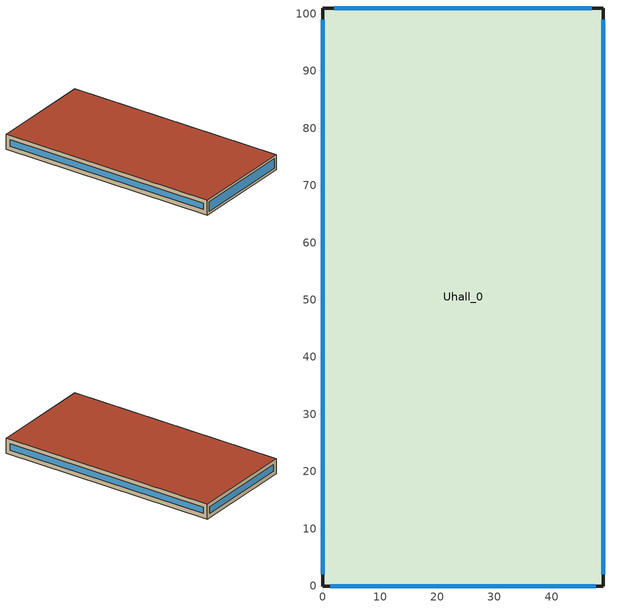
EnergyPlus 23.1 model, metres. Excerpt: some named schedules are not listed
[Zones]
Uhall_0
 floor ground (Uhall_0:f4UnderGroundSlabCF): 0,0 0,101 49,101 49,0 z0
 wall outside (90.1-2019 Nonresidential CZ 0 Exterior Wall (Mass)): 0,0 49,0 49,101 0,101 0,0 z0:7
 window (DoublePaneClr): 1.28,0 47.72,0 z1.28:5.72; 49,2.04 49,98.96 / 0,98.96 0,2.04 z2.04:4.96; 47.02,101 1.98,101 z1.98:5.02
 roof outside (90.1-2019 Nonresidential CZ 0 Exterior Roof (Mass)): 0,0 49,0 49,101 0,101 z7
[Site:GroundTemperature:BuildingSurface]
18, 18, 18, 18, 18, 18, 18, 18, 18, 18, 18, 18
[Site:GroundReflectance]
0.2, 0.2, 0.2, 0.2, 0.2, 0.2, 0.2, 0.2, 0.2, 0.2, 0.2, 0.2
[Site:GroundReflectance:SnowModifier]
1, 1
[Site:WeatherStation]
Wind Sensor Height Above Ground {m}=10; Wind Speed Profile Exponent=0.22; Wind Speed Profile Boundary Layer Thickness {m}=370; Air Temperature Sensor Height Above Ground {m}=1.5
[SizingPeriod:WeatherFileConditionType] Use Weather File Daylight Saving Period=No; Use Weather File Rain and Snow Indicators=No
Name | Period Selection | Day Type
Extreme Summer Weather Period for Design | SummerExtreme | SummerDesignDay
Extreme Winter Weather Period for Design | WinterExtreme | WinterDesignDay
[Building]
Building: North Axis {deg}=0; Terrain=Suburbs; Loads Convergence Tolerance Value=0.04; Temperature Convergence Tolerance Value {deltaC}=0.25; Solar Distribution=FullExterior; Maximum Number of Warmup Days=30; Minimum Number of Warmup Days=7
[Construction]
90.1-2019 Nonresidential CZ 0 Exterior Wall (Mass): Stucco_0.025_90.1-2019 Nonresidential CZ 0 Exterior Wall (Mass), Concrete_0.203_90.1-2019 Nonresidential CZ 0 Exterior Wall (Mass), Mineral Wool_0.006340168156952033_90.1-2019 Nonresidential CZ 0 Exterior Wall (Mass), Plaster_0.013_90.1-2019 Nonresidential CZ 0 Exterior Wall (Mass)
90.1-2019 Nonresidential CZ 0 Exterior Roof (Mass): Vaporpermeable Felt_0.003_90.1-2019 Nonresidential CZ 0 Exterior Roof (Mass), XPS Board_0.14713995500631277_90.1-2019 Nonresidential CZ 0 Exterior Roof (Mass), Concrete_0.203_90.1-2019 Nonresidential CZ 0 Exterior Roof (Mass), Acoustic Tile_0.005_90.1-2019 Nonresidential CZ 0 Exterior Roof (Mass)
DoublePaneClr: DoublePaneClrWindow
[Material]
Stucco_0.025_90.1-2019 Nonresidential CZ 0 Exterior Wall (Mass): Roughness=Smooth; @90.1-2019 Nonresidential CZ 0 Exterior Wall (Mass):Stucco-Thickness@ [m]=0.025; @90.1-2019 Nonresidential CZ 0 Exterior Wall (Mass):Stucco-Conductivity@ [W/m-K]=0.72; @90.1-2019 Nonresidential CZ 0 Exterior Wall (Mass):Stucco-Density@ [kg/m3]=1856; @90.1-2019 Nonresidential CZ 0 Exterior Wall (Mass):Stucco-SpecificHeat@ [J/kg-K]=840; @90.1-2019 Nonresidential CZ 0 Exterior Wall (Mass):Stucco-ThermalEmittance@=0.9; @90.1-2019 Nonresidential CZ 0 Exterior Wall (Mass):Stucco-SolarAbsorptance@=0.7; @90.1-2019 Nonresidential CZ 0 Exterior Wall (Mass):Stucco-VisibleAbsorptance@=0.7
Concrete_0.203_90.1-2019 Nonresidential CZ 0 Exterior Wall (Mass): Roughness=Rough; @90.1-2019 Nonresidential CZ 0 Exterior Wall (Mass):Concrete-Thickness@ [m]=0.203; @90.1-2019 Nonresidential CZ 0 Exterior Wall (Mass):Concrete-Conductivity@ [W/m-K]=2; @90.1-2019 Nonresidential CZ 0 Exterior Wall (Mass):Concrete-Density@ [kg/m3]=2400; @90.1-2019 Nonresidential CZ 0 Exterior Wall (Mass):Concrete-SpecificHeat@ [J/kg-K]=950; @90.1-2019 Nonresidential CZ 0 Exterior Wall (Mass):Concrete-ThermalEmittance@=0.9; @90.1-2019 Nonresidential CZ 0 Exterior Wall (Mass):Concrete-SolarAbsorptance@=0.7; @90.1-2019 Nonresidential CZ 0 Exterior Wall (Mass):Concrete-VisibleAbsorptance@=0.7
Mineral Wool_0.006340168156952033_90.1-2019 Nonresidential CZ 0 Exterior Wall (Mass): Roughness=Rough; @90.1-2019 Nonresidential CZ 0 Exterior Wall (Mass):Mineral Wool-Thickness@ [m]=0.00634017; @90.1-2019 Nonresidential CZ 0 Exterior Wall (Mass):Mineral Wool-Conductivity@ [W/m-K]=0.041; @90.1-2019 Nonresidential CZ 0 Exterior Wall (Mass):Mineral Wool-Density@ [kg/m3]=155; @90.1-2019 Nonresidential CZ 0 Exterior Wall (Mass):Mineral Wool-SpecificHeat@ [J/kg-K]=1130; @90.1-2019 Nonresidential CZ 0 Exterior Wall (Mass):Mineral Wool-ThermalEmittance@=0.9; @90.1-2019 Nonresidential CZ 0 Exterior Wall (Mass):Mineral Wool-SolarAbsorptance@=0.7; @90.1-2019 Nonresidential CZ 0 Exterior Wall (Mass):Mineral Wool-VisibleAbsorptance@=0.7
Plaster_0.013_90.1-2019 Nonresidential CZ 0 Exterior Wall (Mass): Roughness=Rough; @90.1-2019 Nonresidential CZ 0 Exterior Wall (Mass):Plaster-Thickness@ [m]=0.013; @90.1-2019 Nonresidential CZ 0 Exterior Wall (Mass):Plaster-Conductivity@ [W/m-K]=1; @90.1-2019 Nonresidential CZ 0 Exterior Wall (Mass):Plaster-Density@ [kg/m3]=2000; @90.1-2019 Nonresidential CZ 0 Exterior Wall (Mass):Plaster-SpecificHeat@ [J/kg-K]=1130; @90.1-2019 Nonresidential CZ 0 Exterior Wall (Mass):Plaster-ThermalEmittance@=0.9; @90.1-2019 Nonresidential CZ 0 Exterior Wall (Mass):Plaster-SolarAbsorptance@=0.7; @90.1-2019 Nonresidential CZ 0 Exterior Wall (Mass):Plaster-VisibleAbsorptance@=0.7
Vaporpermeable Felt_0.003_90.1-2019 Nonresidential CZ 0 Exterior Roof (Mass): Roughness=Rough; @90.1-2019 Nonresidential CZ 0 Exterior Roof (Mass):Vaporpermeable Felt-Thickness@ [m]=0.003; @90.1-2019 Nonresidential CZ 0 Exterior Roof (Mass):Vaporpermeable Felt-Conductivity@ [W/m-K]=0.909091; @90.1-2019 Nonresidential CZ 0 Exterior Roof (Mass):Vaporpermeable Felt-Density@ [kg/m3]=0.5; @90.1-2019 Nonresidential CZ 0 Exterior Roof (Mass):Vaporpermeable Felt-SpecificHeat@ [J/kg-K]=1800; @90.1-2019 Nonresidential CZ 0 Exterior Roof (Mass):Vaporpermeable Felt-ThermalEmittance@=0.9; @90.1-2019 Nonresidential CZ 0 Exterior Roof (Mass):Vaporpermeable Felt-SolarAbsorptance@=0.7; @90.1-2019 Nonresidential CZ 0 Exterior Roof (Mass):Vaporpermeable Felt-VisibleAbsorptance@=0.7
XPS Board_0.14713995500631277_90.1-2019 Nonresidential CZ 0 Exterior Roof (Mass): Roughness=Rough; @90.1-2019 Nonresidential CZ 0 Exterior Roof (Mass):XPS Board-Thickness@ [m]=0.14714; @90.1-2019 Nonresidential CZ 0 Exterior Roof (Mass):XPS Board-Conductivity@ [W/m-K]=0.034; @90.1-2019 Nonresidential CZ 0 Exterior Roof (Mass):XPS Board-Density@ [kg/m3]=35; @90.1-2019 Nonresidential CZ 0 Exterior Roof (Mass):XPS Board-SpecificHeat@ [J/kg-K]=1400; @90.1-2019 Nonresidential CZ 0 Exterior Roof (Mass):XPS Board-ThermalEmittance@=0.9; @90.1-2019 Nonresidential CZ 0 Exterior Roof (Mass):XPS Board-SolarAbsorptance@=0.7; @90.1-2019 Nonresidential CZ 0 Exterior Roof (Mass):XPS Board-VisibleAbsorptance@=0.7
Concrete_0.203_90.1-2019 Nonresidential CZ 0 Exterior Roof (Mass): Roughness=Rough; @90.1-2019 Nonresidential CZ 0 Exterior Roof (Mass):Concrete-Thickness@ [m]=0.203; @90.1-2019 Nonresidential CZ 0 Exterior Roof (Mass):Concrete-Conductivity@ [W/m-K]=2; @90.1-2019 Nonresidential CZ 0 Exterior Roof (Mass):Concrete-Density@ [kg/m3]=2400; @90.1-2019 Nonresidential CZ 0 Exterior Roof (Mass):Concrete-SpecificHeat@ [J/kg-K]=950; @90.1-2019 Nonresidential CZ 0 Exterior Roof (Mass):Concrete-ThermalEmittance@=0.9; @90.1-2019 Nonresidential CZ 0 Exterior Roof (Mass):Concrete-SolarAbsorptance@=0.7; @90.1-2019 Nonresidential CZ 0 Exterior Roof (Mass):Concrete-VisibleAbsorptance@=0.7
Acoustic Tile_0.005_90.1-2019 Nonresidential CZ 0 Exterior Roof (Mass): Roughness=MediumSmooth; @90.1-2019 Nonresidential CZ 0 Exterior Roof (Mass):Acoustic Tile-Thickness@ [m]=0.005; @90.1-2019 Nonresidential CZ 0 Exterior Roof (Mass):Acoustic Tile-Conductivity@ [W/m-K]=0.06; @90.1-2019 Nonresidential CZ 0 Exterior Roof (Mass):Acoustic Tile-Density@ [kg/m3]=368; @90.1-2019 Nonresidential CZ 0 Exterior Roof (Mass):Acoustic Tile-SpecificHeat@ [J/kg-K]=590; @90.1-2019 Nonresidential CZ 0 Exterior Roof (Mass):Acoustic Tile-ThermalEmittance@=0.9; @90.1-2019 Nonresidential CZ 0 Exterior Roof (Mass):Acoustic Tile-SolarAbsorptance@=0.7; @90.1-2019 Nonresidential CZ 0 Exterior Roof (Mass):Acoustic Tile-VisibleAbsorptance@=0.7
[WindowMaterial:SimpleGlazingSystem]
DoublePaneClrWindow: @DoublePaneClr-UValue@=2.72; @DoublePaneClr-SolarHeatGainCoefficient@=0.764; @DoublePaneClr-VisibleTransmittance@=0.812
[Construction:FfactorGroundFloor]
Uhall_0:f4UnderGroundSlabCF: 0.73, 4949, 300
[Zone]
Uhall_0: Rotation [deg]=0; Type=1; Multiplier=1; Volume [m3]=34643; Area [m2]=4949; Zone Inside Convection Algorithm=TARP; Zone Outside Convection Algorithm=DOE-2
[People]
People Uhall_0: Zone or ZoneList=Uhall_0; OccupancySchedule=MidriseApartment-3B_APT_OCC_SCH_Year; Number of People Calculation Method=People/Area; PeopleDensity [person/m2]=0.0714; Fraction Radiant=0.3; Sensible Heat Fraction=AUTOCALCULATE; Activity Level Schedule=Uhall_0PeopleActivity; Carbon Dioxide Generation Rate [m3/s-W]=3.82E-08; Enable ASHRAE 55 Comfort Warnings=No; Mean Radiant Temperature Calculation Type=ZoneAveraged; Work Efficiency Schedule=Uhall_0WorkEfficiency; Clothing Insulation Calculation Method=DynamicClothingModelASHRAE55; Air Velocity Schedule=AirSpeed 0; Thermal Comfort Model 1 Type=AdaptiveASH55; Thermal Comfort Model 2 Type=Pierce; Thermal Comfort Model 3 Type=Fanger
[ElectricEquipment]
Uhall_0 Equipment: Zone or ZoneList=Uhall_0; EquipmentAvailibilitySchedule=equipResidential; Design Level Calculation Method=Watts/Area; EquipmentPowerDensity [W/m2]=7; Fraction Latent=0; Fraction Radiant=.2; Fraction Lost=0
[Lights]
Uhall_0 General lighting: Zone or ZoneList=Uhall_0; LightsAvailibilitySchedule=lightsResidential; Design Level Calculation Method=Watts/Area; LightingPowerDensity [W/m2]=10; Return Air Fraction=0; Fraction Radiant=.42; Fraction Visible=.18; Fraction Replaceable=1
[Daylighting:Controls]
Uhall_0_DaylCtrl: Zone=Uhall_0; Daylighting Method=SplitFlux; @Uhall_0-LightsAvailibilitySchedule@=lightsResidential; Lighting control type { 1 = continuous,2 = stepped,3 = continuous / off}=Continuous; Minimum Input Power Fraction for Continuous Dimming Control=0.1; Minimum Light Output Fraction for Continuous Dimming Control=0.1; Number of Stepped Control Steps=3; Probability Lighting will be Reset When Needed in Manual Stepped Control=1; Maximum Allowable Discomfort Glare Index=22; Daylighting Reference Point 1=Uhall_0_DaylCtrlRefPt1; Fraction of Zone Controlled by Reference Point 1=1; @Uhall_0-IlluminanceSetpoint@ [lux at Reference Point 1]=500
[ZoneVentilation:WindandStackOpenArea]
Uhall_0NatVent_Buoy: Zone=Uhall_0; Opening Area {m2}=726.88; Opening Area Fraction Schedule=NatVentAvail_Uhall_0; Opening Effectiveness=0; Effective Angle {deg}=0; Height Difference {m}=0.82006; Discharge Coefficient for Opening=0.6; Minimum Indoor Temperature {C}=22; Maximum Indoor Temperature {C}=100; Delta Temperature {deltaC}=1; Minimum Outdoor Temperature {C}=0; Maximum Outdoor Temperature {C}=30; Maximum Wind Speed {m/s}=40
[ZoneInfiltration:DesignFlowRate]
Uhall_0Infiltration: Zone or ZoneList=Uhall_0; Schedule=On; Design Flow Rate Calculation Method=Flow/ExteriorArea; Flow per Exterior Surface Area [m3/s-m2]=0.00056896; @Uhall_0-InfiltrationConstantCoefficient@=1; @Uhall_0-InfiltrationTemperatureCoefficient@=0; @Uhall_0-InfiltrationWindVelocityCoefficient@=0; @Uhall_0-InfiltrationWindVelocitySquaredCoefficient@=0
[Zone equipment]
Uhall_0: Uhall_0 Ideal Loads Air
[Sizing:Zone]
Uhall_0: Zone Cooling Design Supply Air Temperature Input Method=SupplyAirTemperature; Zone Cooling Design Supply Air Temperature {C}=12; Zone Heating Design Supply Air Temperature Input Method=SupplyAirTemperature; Zone Heating Design Supply Air Temperature {C}=35; Zone Cooling Design Supply Air Humidity Ratio {kgWater/kgDryAir}=0.009; Zone Heating Design Supply Air Humidity Ratio {kgWater/kgDryAir}=0.004; Design Specification Outdoor Air Object=Uhall_0MinFreshAir; Zone Heating Sizing Factor=1.15; Zone Cooling Sizing Factor=1.15; Cooling Design Air Flow Method=DesignDay; Heating Design Air Flow Method=DesignDay
[ZoneControl:Thermostat]
Uhall_0 Thermostat: Zone or ZoneList=Uhall_0; Control Type Schedule=Uhall_0_ZoneControlTypeSched; Control 1=Dual Setpoint - Zone Uhall_0
[ThermostatSetpoint:DualSetpoint]
Dual Setpoint - Zone Uhall_0: Heating Setpoint Temperature Schedule=Uhall_0Heating_SP_Sch; Cooling Setpoint Temperature Schedule=Uhall_0Cooling_SP_Sch
[DesignSpecification:OutdoorAir]
Uhall_0MinFreshAir: Outdoor Air Method=Sum; @Uhall_0-MinFreshAirPerson@ [m3/s-person]=0.01; @Uhall_0-MinFreshAirArea@ [m3/s-m2]=0.001; MechVentSchedule=AllOn
[Schedule:Constant]
On: 1
AirSpeed 0: 0
Uhall_0PeopleActivity: Any Number, 125.28
Uhall_0WorkEfficiency: Any Number, 0
Uhall_0_ZoneControlTypeSched: 4
[Schedule:Year]
MidriseApartment-3B_APT_OCC_SCH_Year: Fraction, MidriseApartment-3B_APT_OCC_SCH_Year_0, 1, 1, 12, 31
lightsResidential: Fraction, lightsResidential_0, 1, 1, 12, 31
equipResidential: Fraction, equipResidential_0, 1, 1, 12, 31
NatVentAvail_Uhall_0: Fraction, NatVentAvail_Uhall_0_0, 1, 1, 1, 7, NatVentAvail_Uhall_0_1, 1, 8, 1, 14, NatVentAvail_Uhall_0_2, 1, 15, 1, 21, NatVentAvail_Uhall_0_3, 1, 22, 1, 28, NatVentAvail_Uhall_0_4, 1, 29, 2, 4, NatVentAvail_Uhall_0_5, 2, 5, 2, 11, NatVentAvail_Uhall_0_6, 2, 12, 2, 18, NatVentAvail_Uhall_0_7, 2, 19, 2, 25, NatVentAvail_Uhall_0_8, 2, 26, 3, 4, NatVentAvail_Uhall_0_9, 3, 5, 3, 11, NatVentAvail_Uhall_0_10, 3, 12, 3, 18, NatVentAvail_Uhall_0_11, 3, 19, 3, 25, NatVentAvail_Uhall_0_12, 3, 26, 4, 1, NatVentAvail_Uhall_0_13, 4, 2, 4, 8, NatVentAvail_Uhall_0_14, 4, 9, 4, 15, NatVentAvail_Uhall_0_15, 4, 16, 4, 22, NatVentAvail_Uhall_0_16, 4, 23, 4, 29, NatVentAvail_Uhall_0_17, 4, 30, 5, 6, NatVentAvail_Uhall_0_18, 5, 7, 5, 13, NatVentAvail_Uhall_0_19, 5, 14, 5, 20, NatVentAvail_Uhall_0_20, 5, 21, 5, 27, NatVentAvail_Uhall_0_21, 5, 28, 6, 3, NatVentAvail_Uhall_0_22, 6, 4, 6, 10, NatVentAvail_Uhall_0_23, 6, 11, 6, 17, NatVentAvail_Uhall_0_24, 6, 18, 6, 24, NatVentAvail_Uhall_0_25, 6, 25, 7, 1, NatVentAvail_Uhall_0_26, 7, 2, 7, 8, NatVentAvail_Uhall_0_27, 7, 9, 7, 15, NatVentAvail_Uhall_0_28, 7, 16, 7, 22, NatVentAvail_Uhall_0_29, 7, 23, 7, 29, NatVentAvail_Uhall_0_30, 7, 30, 8, 5, NatVentAvail_Uhall_0_31, 8, 6, 8, 12, NatVentAvail_Uhall_0_32, 8, 13, 8, 19, NatVentAvail_Uhall_0_33, 8, 20, 8, 26, NatVentAvail_Uhall_0_34, 8, 27, 9, 2, NatVentAvail_Uhall_0_35, 9, 3, 9, 9, NatVentAvail_Uhall_0_36, 9, 10, 9, 16, NatVentAvail_Uhall_0_37, 9, 17, 9, 23, NatVentAvail_Uhall_0_38, 9, 24, 9, 30, NatVentAvail_Uhall_0_39, 10, 1, 10, 7, NatVentAvail_Uhall_0_40, 10, 8, 10, 14, NatVentAvail_Uhall_0_41, 10, 15, 10, 21, NatVentAvail_Uhall_0_42, 10, 22, 10, 28, NatVentAvail_Uhall_0_43, 10, 29, 11, 4, NatVentAvail_Uhall_0_44, 11, 5, 11, 11, NatVentAvail_Uhall_0_45, 11, 12, 11, 18, NatVentAvail_Uhall_0_46, 11, 19, 11, 25, NatVentAvail_Uhall_0_47, 11, 26, 12, 2, NatVentAvail_Uhall_0_48, 12, 3, 12, 9, NatVentAvail_Uhall_0_49, 12, 10, 12, 16, NatVentAvail_Uhall_0_50, 12, 17, 12, 23, NatVentAvail_Uhall_0_51, 12, 24, 12, 30, NatVentAvail_Uhall_0_52, 12, 31, 12, 31
[Schedule:Week:Daily]
MidriseApartment-3B_APT_OCC_SCH_Year_0: 14bb975d-990e-4196-ace4-715ee382a3b8, 14bb975d-990e-4196-ace4-715ee382a3b8, 14bb975d-990e-4196-ace4-715ee382a3b8, 14bb975d-990e-4196-ace4-715ee382a3b8, 14bb975d-990e-4196-ace4-715ee382a3b8, 14bb975d-990e-4196-ace4-715ee382a3b8, 14bb975d-990e-4196-ace4-715ee382a3b8, 14bb975d-990e-4196-ace4-715ee382a3b8, 14bb975d-990e-4196-ace4-715ee382a3b8, 14bb975d-990e-4196-ace4-715ee382a3b8, 14bb975d-990e-4196-ace4-715ee382a3b8, 14bb975d-990e-4196-ace4-715ee382a3b8
lightsResidential_0: 12e0b064-d9bd-4e15-bfdf-feaf6bab5c2a, 12e0b064-d9bd-4e15-bfdf-feaf6bab5c2a, 12e0b064-d9bd-4e15-bfdf-feaf6bab5c2a, 12e0b064-d9bd-4e15-bfdf-feaf6bab5c2a, 12e0b064-d9bd-4e15-bfdf-feaf6bab5c2a, 12e0b064-d9bd-4e15-bfdf-feaf6bab5c2a, 12e0b064-d9bd-4e15-bfdf-feaf6bab5c2a, 12e0b064-d9bd-4e15-bfdf-feaf6bab5c2a, 12e0b064-d9bd-4e15-bfdf-feaf6bab5c2a, 12e0b064-d9bd-4e15-bfdf-feaf6bab5c2a, 12e0b064-d9bd-4e15-bfdf-feaf6bab5c2a, 12e0b064-d9bd-4e15-bfdf-feaf6bab5c2a
equipResidential_0: d7b9a0d0-8ef3-4efc-98d6-84cd40ab6504, d7b9a0d0-8ef3-4efc-98d6-84cd40ab6504, d7b9a0d0-8ef3-4efc-98d6-84cd40ab6504, d7b9a0d0-8ef3-4efc-98d6-84cd40ab6504, d7b9a0d0-8ef3-4efc-98d6-84cd40ab6504, d7b9a0d0-8ef3-4efc-98d6-84cd40ab6504, d7b9a0d0-8ef3-4efc-98d6-84cd40ab6504, d7b9a0d0-8ef3-4efc-98d6-84cd40ab6504, d7b9a0d0-8ef3-4efc-98d6-84cd40ab6504, d7b9a0d0-8ef3-4efc-98d6-84cd40ab6504, d7b9a0d0-8ef3-4efc-98d6-84cd40ab6504, d7b9a0d0-8ef3-4efc-98d6-84cd40ab6504
NatVentAvail_Uhall_0_0: 242caa8b-292f-4fd6-83fe-2419b4fcbaa0, 8872b3b9-6b74-4764-9203-c7af2d8d7e58, 80e7f182-8e6b-4cf9-81f2-8b54cf934f74, 280b9013-2529-4c83-876d-60a7d899b302, 21f3e12a-8bb5-45a5-8b98-88bbdb92a5cf, 700d3dc2-1daa-4162-9819-68588370b7c9, 2f4c3851-428f-489b-b8c2-8acd69c8a203, 242caa8b-292f-4fd6-83fe-2419b4fcbaa0, 242caa8b-292f-4fd6-83fe-2419b4fcbaa0, 242caa8b-292f-4fd6-83fe-2419b4fcbaa0, 242caa8b-292f-4fd6-83fe-2419b4fcbaa0, 242caa8b-292f-4fd6-83fe-2419b4fcbaa0
NatVentAvail_Uhall_0_1: 93a13f0a-5453-43bf-a4cc-f7758c70d85d, 9d40143a-77d7-46c1-8842-3e8f36fb11ef, e4d28607-be3a-4269-9077-16d0b565d130, b8513b11-2085-4212-b8a0-1915e5e4852a, 577b8b11-9ca1-4a3c-a535-22eb28eda6a7, f6c0290b-f168-4f71-a3e5-9d39f792f41a, e4820338-eadc-4991-9d79-561da2ff5540, 93a13f0a-5453-43bf-a4cc-f7758c70d85d, 93a13f0a-5453-43bf-a4cc-f7758c70d85d, 93a13f0a-5453-43bf-a4cc-f7758c70d85d, 93a13f0a-5453-43bf-a4cc-f7758c70d85d, 93a13f0a-5453-43bf-a4cc-f7758c70d85d
NatVentAvail_Uhall_0_2: 12e0b064-d9bd-4e15-bfdf-feaf6bab5c2a, 0d4d7cef-0c09-494d-bd70-30b315ba6317, 577b8b11-9ca1-4a3c-a535-22eb28eda6a7, 39102e39-9f37-4643-a8d7-831e45734003, 8872b3b9-6b74-4764-9203-c7af2d8d7e58, 5c59df08-4e01-4b74-b762-5e1f38ab7e75, 955c474c-94ec-4041-9b5b-626578bdde5e, 12e0b064-d9bd-4e15-bfdf-feaf6bab5c2a, 12e0b064-d9bd-4e15-bfdf-feaf6bab5c2a, 12e0b064-d9bd-4e15-bfdf-feaf6bab5c2a, 12e0b064-d9bd-4e15-bfdf-feaf6bab5c2a, 12e0b064-d9bd-4e15-bfdf-feaf6bab5c2a
NatVentAvail_Uhall_0_3: fca18aea-ae3f-483f-a880-4a6e60d3d69b, 33bcaca4-d62e-4873-9205-4194c9205e9a, 9d69d1fb-89ec-40e5-a0a3-dc124eee0b6d, 6acdcc98-a2eb-4fca-89b9-e4101c7bbca2, 9eb614cf-cbeb-45bc-b212-fec050e18418, 242caa8b-292f-4fd6-83fe-2419b4fcbaa0, 57bc117e-511c-463d-a84e-62161f8eea0d, fca18aea-ae3f-483f-a880-4a6e60d3d69b, fca18aea-ae3f-483f-a880-4a6e60d3d69b, fca18aea-ae3f-483f-a880-4a6e60d3d69b, fca18aea-ae3f-483f-a880-4a6e60d3d69b, fca18aea-ae3f-483f-a880-4a6e60d3d69b
NatVentAvail_Uhall_0_4: d462cfdc-ceb4-444a-ab17-58dc5313c741, 78571d4b-901b-4394-807b-3ef781ed1552, d736b063-5ba9-47a6-8a76-caa50a315da6, 153f513e-a50a-4279-a93e-526f5ad599b4, 1bd28044-60ce-4fda-ac99-fdc492d57fda, 06429072-9f5b-426d-96f2-a6e21612ca66, 78571d4b-901b-4394-807b-3ef781ed1552, d462cfdc-ceb4-444a-ab17-58dc5313c741, d462cfdc-ceb4-444a-ab17-58dc5313c741, d462cfdc-ceb4-444a-ab17-58dc5313c741, d462cfdc-ceb4-444a-ab17-58dc5313c741, d462cfdc-ceb4-444a-ab17-58dc5313c741
NatVentAvail_Uhall_0_5: f5ae07b9-4e0e-4793-80ce-39d2ed8dcdfd, 36b3e3c3-761e-468a-8db3-e94200cdddae, 006a399c-14a9-4c2b-bffb-193928b4ea7f, c06d4321-f35a-4a3d-89ed-7400a32f1a98, 4b47e6ec-f45b-473b-8c51-71b213485b8b, 232de2d6-8b68-449a-8efd-5c0979cc6e71, f6d276fd-bb70-413e-bf26-ebf5b835cbef, f5ae07b9-4e0e-4793-80ce-39d2ed8dcdfd, f5ae07b9-4e0e-4793-80ce-39d2ed8dcdfd, f5ae07b9-4e0e-4793-80ce-39d2ed8dcdfd, f5ae07b9-4e0e-4793-80ce-39d2ed8dcdfd, f5ae07b9-4e0e-4793-80ce-39d2ed8dcdfd
NatVentAvail_Uhall_0_6: c13028d9-af3b-431b-aa8b-efb87829d8f1, 9e9e7059-73f8-4409-8d30-6832d868240e, bf53ff28-cf6a-477a-b63f-36e9e53f5c6f, c895807a-3d21-4e76-a36f-ecd21fa94e83, 037318f9-4800-44ab-bd47-414e27741afd, 334274d6-626b-4fa3-be2b-e2ee557d7934, 42d46cba-7990-4cfb-b059-e0f80acdc77b, c13028d9-af3b-431b-aa8b-efb87829d8f1, c13028d9-af3b-431b-aa8b-efb87829d8f1, c13028d9-af3b-431b-aa8b-efb87829d8f1, c13028d9-af3b-431b-aa8b-efb87829d8f1, c13028d9-af3b-431b-aa8b-efb87829d8f1
NatVentAvail_Uhall_0_7: 69fa762c-876c-4541-9587-764d1f9b7212, 4d9686c7-c11b-4d68-8862-4696d2e5cbfa, 2352ef0e-d8f8-4a3e-aca4-5dd024985782, 3644d9d3-bc8b-4ed5-8779-a4c642d42942, b3235b2a-a6cb-43f0-ac05-48e7652d6d96, 18a3bd5f-47a6-4892-8076-323b2be1ca53, 85ff0050-29cb-46e8-a5eb-cabda52b50aa, 69fa762c-876c-4541-9587-764d1f9b7212, 69fa762c-876c-4541-9587-764d1f9b7212, 69fa762c-876c-4541-9587-764d1f9b7212, 69fa762c-876c-4541-9587-764d1f9b7212, 69fa762c-876c-4541-9587-764d1f9b7212
NatVentAvail_Uhall_0_8: ae1ecf15-1084-4e47-88a4-f17c3a49f46b, 8f1c3262-e522-4f94-a2ae-299d9c6a7196, e5edf7e0-5368-42f5-95af-c216270d9659, b5d357a1-8314-43e8-a10e-bc74d087c04f, 1a4d0a5a-1133-47c0-9b7d-b36d9e2b4071, 066fd758-c551-483f-a112-adf7aa8fb0a6, 05a9b5f6-810d-47a2-a3ed-fe107d475e08, ae1ecf15-1084-4e47-88a4-f17c3a49f46b, ae1ecf15-1084-4e47-88a4-f17c3a49f46b, ae1ecf15-1084-4e47-88a4-f17c3a49f46b, ae1ecf15-1084-4e47-88a4-f17c3a49f46b, ae1ecf15-1084-4e47-88a4-f17c3a49f46b
NatVentAvail_Uhall_0_9: b5ff56aa-d027-42e1-8063-1a4b9b949efa, 3fbb4b4b-7d12-4c38-b141-6a57f31a8585, 05a9b5f6-810d-47a2-a3ed-fe107d475e08, 9d6c9c50-e997-44db-adb6-a0ac55039b57, 9be0e496-c445-4172-aaa3-8a0c3828cc00, a25a4cb3-8277-466d-bc28-6e34a6a1bf11, fb2bd9ce-6e85-4f82-824a-344e0373d4f4, b5ff56aa-d027-42e1-8063-1a4b9b949efa, b5ff56aa-d027-42e1-8063-1a4b9b949efa, b5ff56aa-d027-42e1-8063-1a4b9b949efa, b5ff56aa-d027-42e1-8063-1a4b9b949efa, b5ff56aa-d027-42e1-8063-1a4b9b949efa
NatVentAvail_Uhall_0_10: a24bd756-5db2-4730-a3ff-4bac1dc508e8, 05a9b5f6-810d-47a2-a3ed-fe107d475e08, 93acc58e-2984-477b-96ec-e6b5e4bd9964, 4c4025aa-1b59-4673-a211-13a43275a5ce, bbfd8704-3f12-452f-a2de-e789eb264e7d, 69c778ee-ad82-4a17-ae32-eec0acce2ed4, 3e314de4-fed0-4109-bcf1-40dd21c43e1f, a24bd756-5db2-4730-a3ff-4bac1dc508e8, a24bd756-5db2-4730-a3ff-4bac1dc508e8, a24bd756-5db2-4730-a3ff-4bac1dc508e8, a24bd756-5db2-4730-a3ff-4bac1dc508e8, a24bd756-5db2-4730-a3ff-4bac1dc508e8
NatVentAvail_Uhall_0_11: 05a9b5f6-810d-47a2-a3ed-fe107d475e08, e7872297-94a7-4e20-bf98-ba976dddfc42, c9ddcc8f-a62a-4196-ac9a-cbf49597c9bd, 58d47014-3902-404f-85a6-8752349e91da, 0e386a50-967a-4e45-9722-5726dc8b3d5c, 1ec70d49-c478-47f6-8d83-612ad67377bc, 456b7953-78fc-427c-b887-cc51dd529c12, 05a9b5f6-810d-47a2-a3ed-fe107d475e08, 05a9b5f6-810d-47a2-a3ed-fe107d475e08, 05a9b5f6-810d-47a2-a3ed-fe107d475e08, 05a9b5f6-810d-47a2-a3ed-fe107d475e08, 05a9b5f6-810d-47a2-a3ed-fe107d475e08
NatVentAvail_Uhall_0_12: 1449c8e7-5cf6-408e-a04d-d48553cc021b, dc6cbf57-bb9a-42d2-8180-9084d0853010, ac7a5315-6f59-453e-9a04-592885788e47, 8799438e-f491-4fd7-8f17-76c7f29f8963, 78e269ee-e15a-4aa0-9b9c-6fd5be1c0f96, 4bc56e08-4805-48ed-ac3c-3ba30fb5cf02, 66ae71b3-5fef-4788-89ea-ead35eab32b6, 1449c8e7-5cf6-408e-a04d-d48553cc021b, 1449c8e7-5cf6-408e-a04d-d48553cc021b, 1449c8e7-5cf6-408e-a04d-d48553cc021b, 1449c8e7-5cf6-408e-a04d-d48553cc021b, 1449c8e7-5cf6-408e-a04d-d48553cc021b
NatVentAvail_Uhall_0_13: f6117868-4076-436a-aa05-60d556583e42, 0bdd16f8-71b7-49d3-8f41-14c0188b070c, 90210d46-59be-4b5e-9d5a-54b2e3817cc9, e5194301-1140-4e8a-8045-4166d4c1d656, 272ffa50-bdf1-4916-9a10-0ef0e99bee37, 5ce848ea-7873-4464-ad07-784a31485b0d, 0c8c8c70-1e18-4386-ada0-b9fce5886457, f6117868-4076-436a-aa05-60d556583e42, f6117868-4076-436a-aa05-60d556583e42, f6117868-4076-436a-aa05-60d556583e42, f6117868-4076-436a-aa05-60d556583e42, f6117868-4076-436a-aa05-60d556583e42
NatVentAvail_Uhall_0_14: beb91ba3-486f-4b92-9567-8b6934d09ce1, 9ec6fbab-d7d9-4848-83fa-96ad669310ca, c1ca12dd-965b-430f-85ea-fc69450b76d0, 55a45316-a5b5-43f9-ba11-1434bb3350c8, c5fb7837-cee5-4773-8f23-d572d38e60d4, 6d0628d5-a701-4b8d-92b0-0a0db2d5582b, 87c9f976-7bef-49ca-bcc1-24d1c82ba78e, beb91ba3-486f-4b92-9567-8b6934d09ce1, beb91ba3-486f-4b92-9567-8b6934d09ce1, beb91ba3-486f-4b92-9567-8b6934d09ce1, beb91ba3-486f-4b92-9567-8b6934d09ce1, beb91ba3-486f-4b92-9567-8b6934d09ce1
NatVentAvail_Uhall_0_15: c619797e-8c78-4ec9-aab0-8db9ae88e1b3, 15c48057-cdaa-4c1e-b34d-b6a3ace96618, 43ea1b43-3d18-4afb-af93-784f6ab0beb4, 97285481-3ed5-409f-8473-52abdef88083, 63abdeba-3697-46d4-b716-3c9091515307, 36577367-8818-4d01-a969-cc43c089bfce, c732a36e-6452-4bb9-a8cc-f34c6cdf0164, c619797e-8c78-4ec9-aab0-8db9ae88e1b3, c619797e-8c78-4ec9-aab0-8db9ae88e1b3, c619797e-8c78-4ec9-aab0-8db9ae88e1b3, c619797e-8c78-4ec9-aab0-8db9ae88e1b3, c619797e-8c78-4ec9-aab0-8db9ae88e1b3
NatVentAvail_Uhall_0_16: 05c52a12-90f0-4a08-bc72-a0a75808271d, 1262f729-b5bd-4000-b097-076664bb81f3, 830ba331-8fea-43ab-8cdd-315891035a0a, 6a059418-7a64-4ab3-acba-69e1f18d83f2, 16af22e6-c4d5-4200-b5b4-0ee0870e6ac9, 5e089451-4814-41ea-bf13-6d7c503ce9b7, b44b91d7-2ca5-4663-947f-0a39daf67ff1, 05c52a12-90f0-4a08-bc72-a0a75808271d, 05c52a12-90f0-4a08-bc72-a0a75808271d, 05c52a12-90f0-4a08-bc72-a0a75808271d, 05c52a12-90f0-4a08-bc72-a0a75808271d, 05c52a12-90f0-4a08-bc72-a0a75808271d
NatVentAvail_Uhall_0_17: 343997f4-304e-4a60-99aa-0b12ea5d9bfc, be8c7df5-c9eb-4776-b5e8-cd2f2f6af068, f8c0ebfd-63bb-488d-bc0d-096c7455feba, 8d703f3d-682d-446b-be05-2317396a9aec, 1cb607fe-b668-46d6-8b1d-a0c4b0c1e679, c487122f-645f-4a16-a368-7377901b233b, 7dc89d92-691c-48ac-b993-a26a2f9ad274, 343997f4-304e-4a60-99aa-0b12ea5d9bfc, 343997f4-304e-4a60-99aa-0b12ea5d9bfc, 343997f4-304e-4a60-99aa-0b12ea5d9bfc, 343997f4-304e-4a60-99aa-0b12ea5d9bfc, 343997f4-304e-4a60-99aa-0b12ea5d9bfc
NatVentAvail_Uhall_0_18: 01335171-d1d4-4a3b-86d6-7d2f3df92008, b34f0eb2-90cd-43d1-823a-626b11ca9441, 234a80dd-cecc-47b9-9d6e-1de514a08926, 01335171-d1d4-4a3b-86d6-7d2f3df92008, c34010a0-cd20-4836-a2ce-547b23c9e2cb, 7c986be8-eda2-4f04-ab15-49d0f8c09470, 2d25294e-69e3-4af4-af79-82d4f7d021e2, 01335171-d1d4-4a3b-86d6-7d2f3df92008, 01335171-d1d4-4a3b-86d6-7d2f3df92008, 01335171-d1d4-4a3b-86d6-7d2f3df92008, 01335171-d1d4-4a3b-86d6-7d2f3df92008, 01335171-d1d4-4a3b-86d6-7d2f3df92008
NatVentAvail_Uhall_0_19: ea94b579-91f6-428e-aca5-84c0627131d9, 8858cd73-b079-49c4-b992-cf25b8aad62f, 4e01d101-2c15-43ea-93b6-f84307259577, 577d8bf8-07a3-4fce-9596-48f5057fed9e, 85275a0a-f92a-4921-a728-82bf84d55d10, 4daf1f13-e36d-4509-9d57-3c483b7daa69, d00c75e3-6b55-4346-9201-494d92ade5e0, ea94b579-91f6-428e-aca5-84c0627131d9, ea94b579-91f6-428e-aca5-84c0627131d9, ea94b579-91f6-428e-aca5-84c0627131d9, ea94b579-91f6-428e-aca5-84c0627131d9, ea94b579-91f6-428e-aca5-84c0627131d9
NatVentAvail_Uhall_0_20: 4d67df63-3c53-4893-9025-b4f96ac69288, 58ba47c4-48d9-4e02-a9db-d2e731bfd943, ea94b579-91f6-428e-aca5-84c0627131d9, 8316bbfc-87ed-4bd4-976c-2a06d9dd7673, 9b7994fd-9aac-488b-9f1d-791f5b1483ad, d80fda9c-559b-4ae2-8eb9-ce5cc5cafe1c, 010a44cc-3b6c-4e6f-9cd2-fb3767aa58db, 4d67df63-3c53-4893-9025-b4f96ac69288, 4d67df63-3c53-4893-9025-b4f96ac69288, 4d67df63-3c53-4893-9025-b4f96ac69288, 4d67df63-3c53-4893-9025-b4f96ac69288, 4d67df63-3c53-4893-9025-b4f96ac69288
NatVentAvail_Uhall_0_21: 98a3a4f3-3f47-4515-9283-eef103d64e59, 36b3e3c3-761e-468a-8db3-e94200cdddae, 1905fa12-d31d-4158-b61b-f9c0c9f3be79, 136ad646-8ec3-4805-849a-e9ef29558a26, 9a356ddb-dc14-4f16-8ea2-ec67598ed0c8, c767553a-97e1-4b39-8703-f20b3cf654ab, e7f5cb95-7a3c-45ff-85ef-78ffada0b6de, 98a3a4f3-3f47-4515-9283-eef103d64e59, 98a3a4f3-3f47-4515-9283-eef103d64e59, 98a3a4f3-3f47-4515-9283-eef103d64e59, 98a3a4f3-3f47-4515-9283-eef103d64e59, 98a3a4f3-3f47-4515-9283-eef103d64e59
NatVentAvail_Uhall_0_22: b610989e-2758-475f-9f85-ccb0c86ddb02, 590fae25-cfea-4fe1-bd63-a2702dc7ba06, 0fa6b8d4-eb48-462a-a77d-89cad7ed56fd, 47e5b6e4-65b1-49c8-9a8e-41ffe943bb0c, 12e9f7ea-fed1-4241-a5b7-e65aceae6cc3, aaf1e1fa-7e53-470f-801d-3128046d0bec, 43b29f55-281e-49cd-b712-60673e09300b, b610989e-2758-475f-9f85-ccb0c86ddb02, b610989e-2758-475f-9f85-ccb0c86ddb02, b610989e-2758-475f-9f85-ccb0c86ddb02, b610989e-2758-475f-9f85-ccb0c86ddb02, b610989e-2758-475f-9f85-ccb0c86ddb02
NatVentAvail_Uhall_0_23: 347714f8-8455-484d-bdf5-c625e010c198, 0572ef20-a390-479e-aac2-e2bd75119206, 13c056e4-98f7-4954-87d5-c9f95b12894a, 34dfd50b-91f9-46b8-949f-d66a4fab3e53, c7350810-e79f-4fcf-ae44-969a8aaa2427, 08f556b0-6eed-4a21-af0c-ad8b9d1763de, 578dc937-cb4e-41e2-8c60-884323978601, 347714f8-8455-484d-bdf5-c625e010c198, 347714f8-8455-484d-bdf5-c625e010c198, 347714f8-8455-484d-bdf5-c625e010c198, 347714f8-8455-484d-bdf5-c625e010c198, 347714f8-8455-484d-bdf5-c625e010c198
NatVentAvail_Uhall_0_24: d3b7cb04-da91-4b46-8091-ccbdfe5f455c, f579e0a6-c022-4fed-9fb4-2855e2aa9918, 95bc8792-7927-4679-a6e8-41c13d626097, 331f02c9-058b-423a-87a0-ffaa14d87081, 83799835-b422-48c9-92bc-706e9ecc9e0d, 3867379b-6f27-4bb4-984f-a16ed2628278, 08f1c9ac-0310-4a40-ad3d-d4555b1c5f05, d3b7cb04-da91-4b46-8091-ccbdfe5f455c, d3b7cb04-da91-4b46-8091-ccbdfe5f455c, d3b7cb04-da91-4b46-8091-ccbdfe5f455c, d3b7cb04-da91-4b46-8091-ccbdfe5f455c, d3b7cb04-da91-4b46-8091-ccbdfe5f455c
NatVentAvail_Uhall_0_25: e3ee9ee9-e617-4dde-883e-eeee9b351c1c, 540576fc-90d0-4581-9a79-86f8c30c2684, 170add1a-4e6b-4bc4-a46f-dc19ef3f801b, 67e945bf-9fb8-4855-a260-ffce3530f310, 4fcdabdc-ccfd-4b2a-a043-e949d0ba5364, 8fa364ed-c68c-469a-8511-61080ffe9db9, a2931f4f-3854-4a85-97e5-79317f6a63c6, e3ee9ee9-e617-4dde-883e-eeee9b351c1c, e3ee9ee9-e617-4dde-883e-eeee9b351c1c, e3ee9ee9-e617-4dde-883e-eeee9b351c1c, e3ee9ee9-e617-4dde-883e-eeee9b351c1c, e3ee9ee9-e617-4dde-883e-eeee9b351c1c
NatVentAvail_Uhall_0_26: ccc2258c-00a8-48f0-8890-b4debab9acf6, 7f098360-c504-4f3e-9a81-bed948809a9d, b3cdc2c3-ac1a-4c8d-87ba-f02d244a4d4c, a1458dca-384d-42ac-8f2d-b5dce03e2cc4, 692e2b9e-37f8-491f-859b-6e95e177d669, c3a847de-318b-4e50-933f-cba877c46dc5, 0787d4f0-03c2-476e-95d8-e98ed7f11f4e, ccc2258c-00a8-48f0-8890-b4debab9acf6, ccc2258c-00a8-48f0-8890-b4debab9acf6, ccc2258c-00a8-48f0-8890-b4debab9acf6, ccc2258c-00a8-48f0-8890-b4debab9acf6, ccc2258c-00a8-48f0-8890-b4debab9acf6
NatVentAvail_Uhall_0_27: c072c81d-66f9-4cb2-817b-b70decad6450, f9a6a370-91c3-45ad-83b0-530b17a80803, aa28c969-07c4-48d3-b3c1-d907855ef2f1, 38b85b12-ce32-40ba-8da2-f44b95ca2d21, 6d824af6-b492-49e7-8b9c-64c8ebc3fe4d, a21c18ef-e109-4922-b7a1-520cf68d9efe, 265e953f-ccaf-4800-b35c-04579db085f1, c072c81d-66f9-4cb2-817b-b70decad6450, c072c81d-66f9-4cb2-817b-b70decad6450, c072c81d-66f9-4cb2-817b-b70decad6450, c072c81d-66f9-4cb2-817b-b70decad6450, c072c81d-66f9-4cb2-817b-b70decad6450
NatVentAvail_Uhall_0_28: edd7a84e-eda9-484e-8d83-c278fc9f015e, ac85824e-2cd9-411c-8bdb-c38b36c1d9f3, 08cdb37d-ae56-4608-85b5-a8be4715f87b, c480b875-3cca-4763-b539-ab3a225a9996, 8d703f3d-682d-446b-be05-2317396a9aec, 8a7f159c-9ff6-4092-bb58-e3acc2b85c6e, 98a3a4f3-3f47-4515-9283-eef103d64e59, edd7a84e-eda9-484e-8d83-c278fc9f015e, edd7a84e-eda9-484e-8d83-c278fc9f015e, edd7a84e-eda9-484e-8d83-c278fc9f015e, edd7a84e-eda9-484e-8d83-c278fc9f015e, edd7a84e-eda9-484e-8d83-c278fc9f015e
NatVentAvail_Uhall_0_29: d4177abb-49e4-4132-bff6-2ed436de6d17, b43acea3-779c-47de-9cf5-d899ded07b68, 976c476b-99fb-476c-8a80-1675287f297c, 81c89fb5-c389-4096-b43a-58c98456619e, 8d703f3d-682d-446b-be05-2317396a9aec, 8d703f3d-682d-446b-be05-2317396a9aec, 9d498a62-4221-4987-b234-ef22b033a8e2, d4177abb-49e4-4132-bff6-2ed436de6d17, d4177abb-49e4-4132-bff6-2ed436de6d17, d4177abb-49e4-4132-bff6-2ed436de6d17, d4177abb-49e4-4132-bff6-2ed436de6d17, d4177abb-49e4-4132-bff6-2ed436de6d17
NatVentAvail_Uhall_0_30: 098761db-fdb3-47d0-b1ac-ec07da6bd236, 05a9b5f6-810d-47a2-a3ed-fe107d475e08, 325f197f-bd12-4d93-b18c-a0d02835a7ae, 5e96859e-2e41-4341-a095-63dd68902827, ed7a5eb6-4e41-4abb-b188-0041f4c39cfc, 7e5484a0-3be2-465b-b4d9-ebe13fa1c30f, 4bcbde12-6427-4248-a1f5-bef20cc29fa4, 098761db-fdb3-47d0-b1ac-ec07da6bd236, 098761db-fdb3-47d0-b1ac-ec07da6bd236, 098761db-fdb3-47d0-b1ac-ec07da6bd236, 098761db-fdb3-47d0-b1ac-ec07da6bd236, 098761db-fdb3-47d0-b1ac-ec07da6bd236
NatVentAvail_Uhall_0_31: 8fd045c8-19bc-4fb3-be01-19aa50f06da6, 8316bbfc-87ed-4bd4-976c-2a06d9dd7673, 976c476b-99fb-476c-8a80-1675287f297c, dce8617d-4674-40cb-80fc-bdd84b30efb2, 3a2f6fc4-1d8f-4ff0-bd14-166b6dc2a9b9, 95ed3a54-aa3f-43d6-8d76-e7e7197769d4, 50cc714d-4f9f-40d8-ba50-ad3aebe2ebf5, 8fd045c8-19bc-4fb3-be01-19aa50f06da6, 8fd045c8-19bc-4fb3-be01-19aa50f06da6, 8fd045c8-19bc-4fb3-be01-19aa50f06da6, 8fd045c8-19bc-4fb3-be01-19aa50f06da6, 8fd045c8-19bc-4fb3-be01-19aa50f06da6
NatVentAvail_Uhall_0_32: d862ddda-6804-4b2d-9cb2-e5d2cc448f89, 31633279-9979-4c54-9c19-96edb8dc42bb, fac3c325-2c34-496f-b3ad-1362ead0e820, 84375bef-974d-4de8-9e57-46810bf473be, f513b059-772a-4676-bd61-e5f81e2e1659, 9736293a-0261-49d6-9e11-eabbdd3df04e, b472dbd5-d94f-4424-8488-8831184dbaf0, d862ddda-6804-4b2d-9cb2-e5d2cc448f89, d862ddda-6804-4b2d-9cb2-e5d2cc448f89, d862ddda-6804-4b2d-9cb2-e5d2cc448f89, d862ddda-6804-4b2d-9cb2-e5d2cc448f89, d862ddda-6804-4b2d-9cb2-e5d2cc448f89
NatVentAvail_Uhall_0_33: 33ae2a89-c14e-4efc-ae8a-7d59bbc42b96, d180aac4-559e-488c-95de-4584b235e04b, 51203287-4670-43aa-8a95-431797dadcd0, 5807cd50-6046-48cb-aa02-0d090f47eb53, c707efdc-4d85-4d2d-88d8-9dd1903177d0, 1905fa12-d31d-4158-b61b-f9c0c9f3be79, 4817171f-b67e-4810-93d4-982b00e31f43, 33ae2a89-c14e-4efc-ae8a-7d59bbc42b96, 33ae2a89-c14e-4efc-ae8a-7d59bbc42b96, 33ae2a89-c14e-4efc-ae8a-7d59bbc42b96, 33ae2a89-c14e-4efc-ae8a-7d59bbc42b96, 33ae2a89-c14e-4efc-ae8a-7d59bbc42b96
NatVentAvail_Uhall_0_34: 535da9f3-d558-453d-8658-dfbc035df5f2, 7e07fbc3-17a5-449a-9051-e2731c53b6b8, e5ca6391-3192-4c0e-8131-34b922f7b05b, ea085aae-cfb9-458a-b44e-2543d749e4b7, 65822a8d-3b8b-4dd5-a3a6-fed7917eceb3, 88d6ce40-4e25-4b43-a255-244c5e1bcf2b, 994e1539-5b68-4bda-8874-32c8db541fa1, 535da9f3-d558-453d-8658-dfbc035df5f2, 535da9f3-d558-453d-8658-dfbc035df5f2, 535da9f3-d558-453d-8658-dfbc035df5f2, 535da9f3-d558-453d-8658-dfbc035df5f2, 535da9f3-d558-453d-8658-dfbc035df5f2
NatVentAvail_Uhall_0_35: 863a519d-f4e1-4fae-8cf1-aed8b35a6580, b28a8506-db65-4194-922f-e0abde43d876, 93a13f0a-5453-43bf-a4cc-f7758c70d85d, 7ef86b5c-9b7f-4a9e-9991-87fd2a5f750b, 42d46cba-7990-4cfb-b059-e0f80acdc77b, 1c331e92-866b-474d-9399-3259cd9723d4, bc9f1d86-a230-4e9d-a676-339708063e41, 863a519d-f4e1-4fae-8cf1-aed8b35a6580, 863a519d-f4e1-4fae-8cf1-aed8b35a6580, 863a519d-f4e1-4fae-8cf1-aed8b35a6580, 863a519d-f4e1-4fae-8cf1-aed8b35a6580, 863a519d-f4e1-4fae-8cf1-aed8b35a6580
NatVentAvail_Uhall_0_36: 06b07f90-d514-4df7-a7e0-fe58a0e27f90, 4d67df63-3c53-4893-9025-b4f96ac69288, 7e4fde1b-e04b-4bef-8593-bec6bb85eaed, 2d8ef99a-443f-4ca4-973f-15f3a2ba7165, f4da608f-beb6-4ca2-b88c-dee4ac39c057, 1e722646-97a1-498e-ac17-13e3a5ff9807, 170add1a-4e6b-4bc4-a46f-dc19ef3f801b, 06b07f90-d514-4df7-a7e0-fe58a0e27f90, 06b07f90-d514-4df7-a7e0-fe58a0e27f90, 06b07f90-d514-4df7-a7e0-fe58a0e27f90, 06b07f90-d514-4df7-a7e0-fe58a0e27f90, 06b07f90-d514-4df7-a7e0-fe58a0e27f90
NatVentAvail_Uhall_0_37: 8d703f3d-682d-446b-be05-2317396a9aec, ea6436d4-eb69-4e16-8753-9d64fc9b3721, 48d67f2f-40b9-47df-92ab-33fafd89c037, e1014d88-cc3d-479b-b10b-f2a5b628ae3e, e0d26570-108e-4116-8d2e-ae2befc56af1, 8872b3b9-6b74-4764-9203-c7af2d8d7e58, 60e6770e-616d-49b7-94fb-9b610c53e99e, 8d703f3d-682d-446b-be05-2317396a9aec, 8d703f3d-682d-446b-be05-2317396a9aec, 8d703f3d-682d-446b-be05-2317396a9aec, 8d703f3d-682d-446b-be05-2317396a9aec, 8d703f3d-682d-446b-be05-2317396a9aec
NatVentAvail_Uhall_0_38: 3906fb5c-dc49-49f7-a24d-36782f420233, 14096159-9911-4de0-b077-0c3137be9edc, 06b07f90-d514-4df7-a7e0-fe58a0e27f90, 82ffc8e3-01a0-48c6-b120-f66219b7995a, a23d93c2-ea68-46e7-8c31-5167e09370df, 11fbe6fe-4449-45c1-9418-f9f9a3465f88, fe602572-02a3-492b-a538-fbcf88eb913c, 3906fb5c-dc49-49f7-a24d-36782f420233, 3906fb5c-dc49-49f7-a24d-36782f420233, 3906fb5c-dc49-49f7-a24d-36782f420233, 3906fb5c-dc49-49f7-a24d-36782f420233, 3906fb5c-dc49-49f7-a24d-36782f420233
NatVentAvail_Uhall_0_39: 7b8f0ee8-4ade-426c-8fbe-d5206c386751, f247f30a-8e24-4187-8a2d-b55cb85ae65c, fa407cf4-4832-4826-8720-46d485bcae77, cae73169-9381-4977-9fee-bedc7f97b86e, f2cb7afe-e64f-4c4c-8dc4-4ccd6db61ed8, 6bdc70a4-f05f-40f0-9e5a-0edc42fc2623, 8d703f3d-682d-446b-be05-2317396a9aec, 7b8f0ee8-4ade-426c-8fbe-d5206c386751, 7b8f0ee8-4ade-426c-8fbe-d5206c386751, 7b8f0ee8-4ade-426c-8fbe-d5206c386751, 7b8f0ee8-4ade-426c-8fbe-d5206c386751, 7b8f0ee8-4ade-426c-8fbe-d5206c386751
NatVentAvail_Uhall_0_40: 81c89fb5-c389-4096-b43a-58c98456619e, c09d0b16-12bf-449a-9067-64481914c33f, 71f2496a-1fc6-4c23-aaeb-16698b399a29, 24731d7e-e89c-47d8-9c45-f676caf1be62, 3f0f5dec-51e2-4a6a-a587-035f74f66103, a37a7125-2fc2-4744-b659-a7067276d999, 46174adf-a1de-4017-8d04-69a7af78ad67, 81c89fb5-c389-4096-b43a-58c98456619e, 81c89fb5-c389-4096-b43a-58c98456619e, 81c89fb5-c389-4096-b43a-58c98456619e, 81c89fb5-c389-4096-b43a-58c98456619e, 81c89fb5-c389-4096-b43a-58c98456619e
NatVentAvail_Uhall_0_41: f8b8e7c2-940a-4741-9228-861c6a699e86, ead25a77-6f35-42e9-b504-67c48060d036, ea251e44-7b94-46f5-8cd0-095031f60540, 0bc55a47-c553-459f-8520-3a73dca5fcc9, 3a97f197-0d03-4f04-837c-0c25be32bdc1, 4d912ce7-ee7d-44ca-aa83-37e2997c6b6a, f50f2ac2-404e-4f76-be53-a4ba3e5039c8, f8b8e7c2-940a-4741-9228-861c6a699e86, f8b8e7c2-940a-4741-9228-861c6a699e86, f8b8e7c2-940a-4741-9228-861c6a699e86, f8b8e7c2-940a-4741-9228-861c6a699e86, f8b8e7c2-940a-4741-9228-861c6a699e86
NatVentAvail_Uhall_0_42: 643d1290-fc6c-4738-a795-339bccd81e6b, 7e1d4184-c45d-475a-95bf-eec5a14f8afe, a1d0e1b4-9bd5-4e52-85d6-e0e3e7c2d9eb, 0dfbfaab-d101-4d30-80ba-a7b257c95024, 7a37472b-882a-4521-8544-b9820cea469c, b8e4c8a7-3b38-4b10-9bfc-0df7f088e525, 76231fb9-d8a5-4b07-b1c5-e61b15ab97da, 643d1290-fc6c-4738-a795-339bccd81e6b, 643d1290-fc6c-4738-a795-339bccd81e6b, 643d1290-fc6c-4738-a795-339bccd81e6b, 643d1290-fc6c-4738-a795-339bccd81e6b, 643d1290-fc6c-4738-a795-339bccd81e6b
NatVentAvail_Uhall_0_43: 5788cad6-316b-4893-b240-f73e67e3c4fa, 86f06402-88b3-4b63-9d25-9e76e8101479, 9911065b-2b91-47c8-9dc7-b6e3e7039a38, db863845-76dd-4278-85e7-534e2b42b735, 990788d9-3630-4f5c-80df-4fc7187ed9f9, 4362fb1d-b154-47fa-82a0-8699a8e1d197, 812cf195-ed0a-48a8-a507-ca208756aee2, 5788cad6-316b-4893-b240-f73e67e3c4fa, 5788cad6-316b-4893-b240-f73e67e3c4fa, 5788cad6-316b-4893-b240-f73e67e3c4fa, 5788cad6-316b-4893-b240-f73e67e3c4fa, 5788cad6-316b-4893-b240-f73e67e3c4fa
NatVentAvail_Uhall_0_44: 3eabedc1-1715-409c-9a7c-abcde10b50f3, c100b73b-2f90-4a8a-8709-596de4cf8f78, f4e171bb-5ac4-4e8f-87a7-608f1a36c9e7, 74f0ccf9-9611-438d-ad20-eb344138fd0b, 2d4c538f-afc6-41fb-b630-62724eff35c8, 0a52c0f2-28d0-4f9b-a360-3fb49f230407, d914082f-4541-4f9f-b515-560769f1c74d, 3eabedc1-1715-409c-9a7c-abcde10b50f3, 3eabedc1-1715-409c-9a7c-abcde10b50f3, 3eabedc1-1715-409c-9a7c-abcde10b50f3, 3eabedc1-1715-409c-9a7c-abcde10b50f3, 3eabedc1-1715-409c-9a7c-abcde10b50f3
NatVentAvail_Uhall_0_45: 41480300-d2e8-45cd-ac1f-e24d05f81de1, 05a9b5f6-810d-47a2-a3ed-fe107d475e08, 5ed05bee-3597-4311-a2dc-37570760bcdf, c2f1bc58-b1bf-4e7f-80ad-9e7a0b356a0e, fa407cf4-4832-4826-8720-46d485bcae77, a292a8d8-a87a-47e8-9861-f384808c49f9, 41480300-d2e8-45cd-ac1f-e24d05f81de1, 41480300-d2e8-45cd-ac1f-e24d05f81de1, 41480300-d2e8-45cd-ac1f-e24d05f81de1, 41480300-d2e8-45cd-ac1f-e24d05f81de1, 41480300-d2e8-45cd-ac1f-e24d05f81de1, 41480300-d2e8-45cd-ac1f-e24d05f81de1
NatVentAvail_Uhall_0_46: 4d12dda1-ec74-40b6-84e2-90b7e16cccc9, 7e1d4184-c45d-475a-95bf-eec5a14f8afe, 4cfc04fe-c15a-495c-88c6-e71002f19f15, 652c2e8d-a48d-48ac-948a-82b5704a174c, 4fa9f995-de47-4123-a1da-32c2a08db216, 17cf9ca7-e841-4da8-a251-574465571315, cafdb4ca-72ea-4d36-aa43-e15ad10d879f, 4d12dda1-ec74-40b6-84e2-90b7e16cccc9, 4d12dda1-ec74-40b6-84e2-90b7e16cccc9, 4d12dda1-ec74-40b6-84e2-90b7e16cccc9, 4d12dda1-ec74-40b6-84e2-90b7e16cccc9, 4d12dda1-ec74-40b6-84e2-90b7e16cccc9
NatVentAvail_Uhall_0_47: 5115d299-2a37-4d3d-b8ac-7ab23069cdea, 4225e8e1-3342-4360-aa35-ab3032df7977, 31482dbb-fc52-4daa-b2d6-c19400f8b7dd, 10692596-0a86-4582-a6a6-5bfbf260f151, 04d9453c-5623-4ae9-b2ae-58740eb2e8ce, 1d2fc50b-0a49-4854-9b77-556b4d948948, 98014b99-b524-483d-9357-3c9cac3ab07e, 5115d299-2a37-4d3d-b8ac-7ab23069cdea, 5115d299-2a37-4d3d-b8ac-7ab23069cdea, 5115d299-2a37-4d3d-b8ac-7ab23069cdea, 5115d299-2a37-4d3d-b8ac-7ab23069cdea, 5115d299-2a37-4d3d-b8ac-7ab23069cdea
NatVentAvail_Uhall_0_48: f9c9c6e6-474d-4073-bf22-9087017849ae, 61350f18-d33d-495c-8e7f-2d22e85fa7d2, 01c03bce-018f-499f-923d-5bd3592d06c6, 47683fe2-e1dc-43ba-9a07-2a4ed2b0bbca, b50fbb0b-ccd2-423a-b054-cb9bc2250c1a, 89ca65e2-645e-4b1f-9480-58017509b166, 89050f26-12b3-4456-998e-03f85882c61e, f9c9c6e6-474d-4073-bf22-9087017849ae, f9c9c6e6-474d-4073-bf22-9087017849ae, f9c9c6e6-474d-4073-bf22-9087017849ae, f9c9c6e6-474d-4073-bf22-9087017849ae, f9c9c6e6-474d-4073-bf22-9087017849ae
NatVentAvail_Uhall_0_49: 60c365fb-d4b6-42be-b02b-5820b220b864, e61fb98e-7ecf-4d1e-bf36-8f053ff9741b, 5064d9e3-acee-452f-a840-dfea63cae2cc, b97cb5a5-d5a9-4a0d-8908-14f7e0c609ae, 41a14bc3-846a-40e0-ba57-7c66e5b3d7d2, fb5b6c37-b237-4585-9eb5-cb5afb383a00, 14307ef4-5877-4c5d-bdde-77e6f39d5d6b, 60c365fb-d4b6-42be-b02b-5820b220b864, 60c365fb-d4b6-42be-b02b-5820b220b864, 60c365fb-d4b6-42be-b02b-5820b220b864, 60c365fb-d4b6-42be-b02b-5820b220b864, 60c365fb-d4b6-42be-b02b-5820b220b864
NatVentAvail_Uhall_0_50: 06d632c5-547c-47d1-aacc-91daa1ccd574, 71f2496a-1fc6-4c23-aaeb-16698b399a29, 43ce78f5-0925-4cd2-8616-c9d19e1a19c7, 20664317-2f59-48ea-8a4d-a57176698c39, fedb8d73-1b08-44aa-92cd-ec5e18078bad, 3d5d7321-644f-46c5-9f62-165a607bd149, bdfd5a6f-2b87-49b7-b9ce-44798d6c6f84, 06d632c5-547c-47d1-aacc-91daa1ccd574, 06d632c5-547c-47d1-aacc-91daa1ccd574, 06d632c5-547c-47d1-aacc-91daa1ccd574, 06d632c5-547c-47d1-aacc-91daa1ccd574, 06d632c5-547c-47d1-aacc-91daa1ccd574
